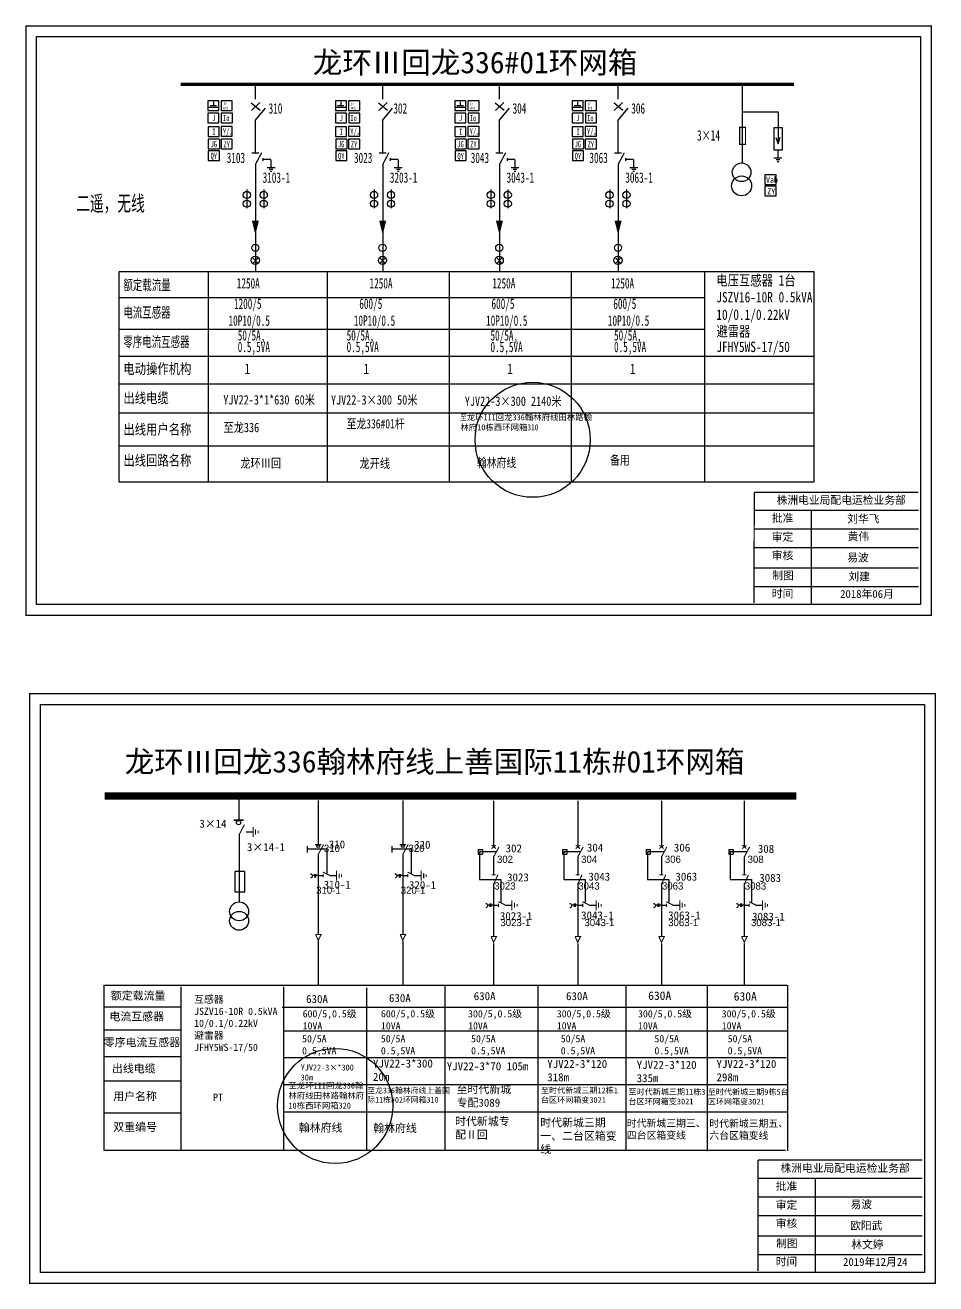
# Model space of a CAD drawing. Header units: millimetres. Extents: x 10 to 4794, y -213 to 2738.
# Drawn here: x 911.7 to 1037.9, y 1637.2 to 1811.6 of the extents above; entities that cross this region are included whole.
import ezdxf

# ---------------------------------------------------------------- set-up
doc = ezdxf.new("R2010")
doc.units = ezdxf.units.MM
doc.linetypes.add('ACAD_ISO02W100', pattern=[15, 12, -3])
doc.linetypes.add('CENTER', pattern=[50.8, 31.75, -6.35, 6.35, -6.35])
doc.layers.add('2', color=7, linetype='Continuous')
doc.layers.add('3', color=7, linetype='Continuous')
doc.styles.add('hztxt_txtstyle_0.00_0_0', font='simkai.ttf')
doc.styles.add('hztxt_txtstyle_1.80_0_0', font='', dxfattribs={"height": 1.8, "bigfont": 'hztxt.shx'})
doc.styles.add('hztxt_txtstyle_2.70_0_0', font='simkai.ttf', dxfattribs={"height": 2.7})
doc.styles.add('字体', font='', dxfattribs={"height": 2.5})
doc.styles.add('宋体', font='', dxfattribs={"width": 0.65})
doc.styles.add('宋体_txtstyle_1.35', font='', dxfattribs={"height": 1.348028})
doc.styles.get('hztxt_txtstyle_1.80_0_0').set_extended_font_data('hztxt')
doc.styles.get('字体').set_extended_font_data('SimSun')
doc.styles.get('宋体').set_extended_font_data('SimSun')
doc.styles.get('宋体_txtstyle_1.35').set_extended_font_data('宋体')

# ---------------------------------------------------------------- blocks, each defined once
blk = doc.blocks.new('JD')
for points in [[(-2, 0.2), (-2, -0.2), (2, 0.2), (2, -0.2)], [(1, -1.2), (1, -0.8), (-1, -1.2), (-1, -0.8)], [(-0.5, -1.8), (-0.5, -2.2), (0.5, -1.8), (0.5, -2.2)]]:
    blk.add_trace(points)

msp = doc.modelspace()

# ---------------------------------------------------------------- linework, layer by layer
at = {"color": 0}
for p, q in [((943.58, 1803.45, -0.05), (943.58, 1801.38, -0.05)), ((961.21, 1803.45, -0.05), (961.21, 1801.38, -0.05)), ((977.39, 1803.45, -0.05), (977.39, 1801.38, -0.05)), ((993.84, 1803.45, -0.05), (993.84, 1801.38, -0.05)), ((1011.05, 1803.45, -0.05), (1011.05, 1792.59, -0.05)), ((938.56, 1801.16, -0.05), (937.03, 1801.16, -0.05)), ((937.03, 1801.16, -0.05), (937.03, 1799.82, -0.05)), ((937.8, 1801.02, -0.05), (937.8, 1800.53, -0.05)), ((938.56, 1799.82, -0.05), (938.56, 1801.16, -0.05)), ((938.87, 1801.16, -0.05), (938.87, 1799.83, -0.05)), ((940.41, 1801.16, -0.05), (938.87, 1801.16, -0.05)), ((940.41, 1799.83, -0.05), (940.41, 1801.16, -0.05)), ((943.04, 1800.87, -0.05), (944.28, 1799.85, -0.05)), ((944.24, 1800.92, -0.05), (943.08, 1799.8, -0.05)), ((956.22, 1801.15, -0.05), (954.69, 1801.15, -0.05)), ((954.69, 1801.15, -0.05), (954.69, 1799.82, -0.05)), ((955.46, 1801.01, -0.05), (955.46, 1800.52, -0.05)), ((956.22, 1799.82, -0.05), (956.22, 1801.15, -0.05)), ((956.53, 1801.16, -0.05), (956.53, 1799.82, -0.05)), ((958.06, 1801.16, -0.05), (956.53, 1801.16, -0.05)), ((958.06, 1799.82, -0.05), (958.06, 1801.16, -0.05)), ((960.68, 1800.87, -0.05), (961.91, 1799.85, -0.05)), ((961.87, 1800.92, -0.05), (960.72, 1799.8, -0.05)), ((972.76, 1801.15, -0.05), (971.23, 1801.15, -0.05)), ((971.23, 1801.15, -0.05), (971.23, 1799.82, -0.05)), ((972, 1801.01, -0.05), (972, 1800.52, -0.05)), ((972.76, 1799.82, -0.05), (972.76, 1801.15, -0.05)), ((973.07, 1801.16, -0.05), (973.07, 1799.82, -0.05)), ((974.61, 1801.16, -0.05), (973.07, 1801.16, -0.05)), ((974.61, 1799.82, -0.05), (974.61, 1801.16, -0.05)), ((976.86, 1800.87, -0.05), (978.1, 1799.85, -0.05)), ((978.06, 1800.92, -0.05), (976.9, 1799.8, -0.05)), ((989.02, 1801.15, -0.05), (987.49, 1801.15, -0.05)), ((987.49, 1801.15, -0.05), (987.49, 1799.82, -0.05)), ((988.26, 1801.01, -0.05), (988.26, 1800.52, -0.05)), ((989.02, 1799.82, -0.05), (989.02, 1801.15, -0.05)), ((989.33, 1801.16, -0.05), (989.33, 1799.82, -0.05)), ((990.87, 1801.16, -0.05), (989.33, 1801.16, -0.05)), ((990.87, 1799.82, -0.05), (990.87, 1801.16, -0.05)), ((993.31, 1800.87, -0.05), (994.54, 1799.85, -0.05)), ((994.5, 1800.92, -0.05), (993.35, 1799.8, -0.05)), ((938.56, 1800.22, -0.05), (937.03, 1800.22, -0.05)), ((937.03, 1799.82, -0.05), (938.56, 1799.82, -0.05)), ((938.56, 1799.47, -0.05), (937.03, 1799.47, -0.05)), ((937.03, 1799.47, -0.05), (937.03, 1798.13, -0.05)), ((937.34, 1800.53, -0.05), (938.23, 1800.53, -0.05)), ((938.56, 1798.13, -0.05), (938.56, 1799.47, -0.05)), ((938.87, 1799.83, -0.05), (940.41, 1799.83, -0.05)), ((938.88, 1799.45, -0.05), (938.88, 1798.12, -0.05)), ((940.42, 1799.45, -0.05), (938.88, 1799.45, -0.05)), ((940.42, 1798.12, -0.05), (940.42, 1799.45, -0.05)), ((956.22, 1800.21, -0.05), (954.69, 1800.21, -0.05)), ((954.69, 1799.82, -0.05), (956.22, 1799.82, -0.05)), ((956.22, 1799.46, -0.05), (954.69, 1799.46, -0.05)), ((954.69, 1799.46, -0.05), (954.69, 1798.13, -0.05)), ((955, 1800.52, -0.05), (955.88, 1800.52, -0.05)), ((956.22, 1798.13, -0.05), (956.22, 1799.46, -0.05)), ((956.53, 1799.82, -0.05), (958.06, 1799.82, -0.05)), ((956.54, 1799.45, -0.05), (956.54, 1798.11, -0.05)), ((958.07, 1799.45, -0.05), (956.54, 1799.45, -0.05)), ((958.07, 1798.11, -0.05), (958.07, 1799.45, -0.05)), ((972.76, 1800.21, -0.05), (971.23, 1800.21, -0.05)), ((971.23, 1799.82, -0.05), (972.76, 1799.82, -0.05)), ((972.76, 1799.46, -0.05), (971.23, 1799.46, -0.05)), ((971.23, 1799.46, -0.05), (971.23, 1798.13, -0.05)), ((971.54, 1800.52, -0.05), (972.43, 1800.52, -0.05)), ((972.76, 1798.13, -0.05), (972.76, 1799.46, -0.05)), ((973.07, 1799.82, -0.05), (974.61, 1799.82, -0.05)), ((973.08, 1799.45, -0.05), (973.08, 1798.11, -0.05)), ((974.62, 1799.45, -0.05), (973.08, 1799.45, -0.05)), ((974.62, 1798.11, -0.05), (974.62, 1799.45, -0.05)), ((989.02, 1800.21, -0.05), (987.49, 1800.21, -0.05)), ((987.49, 1799.82, -0.05), (989.02, 1799.82, -0.05)), ((989.02, 1799.46, -0.05), (987.49, 1799.46, -0.05)), ((987.49, 1799.46, -0.05), (987.49, 1798.13, -0.05)), ((987.8, 1800.52, -0.05), (988.69, 1800.52, -0.05)), ((989.02, 1798.13, -0.05), (989.02, 1799.46, -0.05)), ((989.33, 1799.82, -0.05), (990.87, 1799.82, -0.05)), ((989.34, 1799.45, -0.05), (989.34, 1798.11, -0.05)), ((990.88, 1799.45, -0.05), (989.34, 1799.45, -0.05)), ((990.88, 1798.11, -0.05), (990.88, 1799.45, -0.05)), ((937.03, 1798.13, -0.05), (938.56, 1798.13, -0.05)), ((938.58, 1797.57, -0.05), (937.05, 1797.57, -0.05)), ((937.05, 1797.57, -0.05), (937.05, 1796.23, -0.05)), ((938.58, 1796.23, -0.05), (938.58, 1797.57, -0.05)), ((938.87, 1797.6, -0.05), (938.87, 1796.26, -0.05)), ((940.41, 1797.6, -0.05), (938.87, 1797.6, -0.05)), ((938.88, 1798.12, -0.05), (940.42, 1798.12, -0.05)), ((940.41, 1796.26, -0.05), (940.41, 1797.6, -0.05)), ((943.58, 1798.43, -0.05), (943.58, 1793.96, -0.05)), ((954.69, 1798.13, -0.05), (956.22, 1798.13, -0.05)), ((956.24, 1797.56, -0.05), (954.71, 1797.56, -0.05)), ((954.71, 1797.56, -0.05), (954.71, 1796.22, -0.05)), ((956.24, 1796.22, -0.05), (956.24, 1797.56, -0.05)), ((956.53, 1797.59, -0.05), (956.53, 1796.25, -0.05)), ((958.06, 1797.59, -0.05), (956.53, 1797.59, -0.05)), ((956.54, 1798.11, -0.05), (958.07, 1798.11, -0.05)), ((958.06, 1796.25, -0.05), (958.06, 1797.59, -0.05)), ((961.21, 1798.43, -0.05), (961.21, 1793.96, -0.05)), ((971.23, 1798.13, -0.05), (972.76, 1798.13, -0.05)), ((972.78, 1797.56, -0.05), (971.25, 1797.56, -0.05)), ((971.25, 1797.56, -0.05), (971.25, 1796.22, -0.05)), ((972.78, 1796.22, -0.05), (972.78, 1797.56, -0.05)), ((973.07, 1797.59, -0.05), (973.07, 1796.25, -0.05)), ((974.61, 1797.59, -0.05), (973.07, 1797.59, -0.05)), ((973.08, 1798.11, -0.05), (974.62, 1798.11, -0.05)), ((974.61, 1796.25, -0.05), (974.61, 1797.59, -0.05)), ((977.39, 1798.43, -0.05), (977.39, 1793.96, -0.05)), ((987.49, 1798.13, -0.05), (989.02, 1798.13, -0.05)), ((989.04, 1797.56, -0.05), (987.51, 1797.56, -0.05)), ((987.51, 1797.56, -0.05), (987.51, 1796.22, -0.05)), ((989.04, 1796.22, -0.05), (989.04, 1797.56, -0.05)), ((989.33, 1797.59, -0.05), (989.33, 1796.25, -0.05)), ((990.87, 1797.59, -0.05), (989.33, 1797.59, -0.05)), ((989.34, 1798.11, -0.05), (990.88, 1798.11, -0.05)), ((990.87, 1796.25, -0.05), (990.87, 1797.59, -0.05)), ((993.84, 1798.43, -0.05), (993.84, 1793.96, -0.05)), ((937.05, 1796.23, -0.05), (938.58, 1796.23, -0.05)), ((938.62, 1795.83, -0.05), (937.08, 1795.83, -0.05)), ((937.08, 1795.83, -0.05), (937.08, 1794.49, -0.05)), ((938.64, 1795.83, -0.05), (938.64, 1794.49, -0.05)), ((938.86, 1795.84, -0.05), (938.86, 1794.5, -0.05)), ((940.4, 1795.84, -0.05), (938.86, 1795.84, -0.05)), ((938.87, 1796.26, -0.05), (940.41, 1796.26, -0.05)), ((940.4, 1794.5, -0.05), (940.4, 1795.84, -0.05)), ((954.71, 1796.22, -0.05), (956.24, 1796.22, -0.05)), ((956.27, 1795.82, -0.05), (954.74, 1795.82, -0.05)), ((954.74, 1795.82, -0.05), (954.74, 1794.48, -0.05)), ((956.3, 1795.82, -0.05), (956.3, 1794.48, -0.05)), ((956.52, 1795.83, -0.05), (956.52, 1794.5, -0.05)), ((958.06, 1795.83, -0.05), (956.52, 1795.83, -0.05)), ((956.53, 1796.25, -0.05), (958.06, 1796.25, -0.05)), ((958.06, 1794.5, -0.05), (958.06, 1795.83, -0.05)), ((971.25, 1796.22, -0.05), (972.78, 1796.22, -0.05)), ((972.82, 1795.82, -0.05), (971.28, 1795.82, -0.05)), ((971.28, 1795.82, -0.05), (971.28, 1794.48, -0.05)), ((972.84, 1795.82, -0.05), (972.84, 1794.48, -0.05)), ((973.06, 1795.83, -0.05), (973.06, 1794.5, -0.05)), ((974.6, 1795.83, -0.05), (973.06, 1795.83, -0.05)), ((973.07, 1796.25, -0.05), (974.61, 1796.25, -0.05)), ((974.6, 1794.5, -0.05), (974.6, 1795.83, -0.05)), ((987.51, 1796.22, -0.05), (989.04, 1796.22, -0.05)), ((989.08, 1795.82, -0.05), (987.54, 1795.82, -0.05)), ((987.54, 1795.82, -0.05), (987.54, 1794.48, -0.05)), ((989.1, 1795.82, -0.05), (989.1, 1794.48, -0.05)), ((989.32, 1795.83, -0.05), (989.32, 1794.5, -0.05)), ((990.86, 1795.83, -0.05), (989.32, 1795.83, -0.05)), ((989.33, 1796.25, -0.05), (990.87, 1796.25, -0.05)), ((990.86, 1794.5, -0.05), (990.86, 1795.83, -0.05)), ((937.08, 1794.49, -0.05), (938.62, 1794.49, -0.05)), ((937.08, 1794.23, -0.05), (937.08, 1792.89, -0.05)), ((938.62, 1794.23, -0.05), (937.08, 1794.23, -0.05)), ((938.62, 1792.89, -0.05), (938.62, 1794.23, -0.05)), ((938.86, 1794.5, -0.05), (940.4, 1794.5, -0.05)), ((954.74, 1794.48, -0.05), (956.27, 1794.48, -0.05)), ((954.74, 1794.22, -0.05), (954.74, 1792.89, -0.05)), ((956.27, 1794.22, -0.05), (954.74, 1794.22, -0.05)), ((956.27, 1792.89, -0.05), (956.27, 1794.22, -0.05)), ((956.52, 1794.5, -0.05), (958.06, 1794.5, -0.05)), ((971.28, 1794.48, -0.05), (972.82, 1794.48, -0.05)), ((971.28, 1794.22, -0.05), (971.28, 1792.89, -0.05)), ((972.82, 1794.22, -0.05), (971.28, 1794.22, -0.05)), ((972.82, 1792.89, -0.05), (972.82, 1794.22, -0.05)), ((973.06, 1794.5, -0.05), (974.6, 1794.5, -0.05)), ((987.54, 1794.48, -0.05), (989.08, 1794.48, -0.05)), ((987.54, 1794.22, -0.05), (987.54, 1792.89, -0.05)), ((989.08, 1794.22, -0.05), (987.54, 1794.22, -0.05)), ((989.08, 1792.89, -0.05), (989.08, 1794.22, -0.05)), ((989.32, 1794.5, -0.05), (990.86, 1794.5, -0.05)), ((1016.03, 1794.32, -0.05), (1016.03, 1793.23, -0.05)), ((937.08, 1792.89, -0.05), (938.62, 1792.89, -0.05)), ((943.61, 1792.36, -0.05), (943.61, 1777.4, -0.05)), ((945.75, 1792.99, -0.05), (945.75, 1791.91, -0.05)), ((954.74, 1792.89, -0.05), (956.27, 1792.89, -0.05)), ((961.25, 1792.36, -0.05), (961.25, 1777.61, -0.05)), ((963.39, 1792.99, -0.05), (963.39, 1791.91, -0.05)), ((971.28, 1792.89, -0.05), (972.82, 1792.89, -0.05)), ((977.43, 1792.36, -0.05), (977.43, 1777.5, -0.05)), ((979.57, 1792.99, -0.05), (979.57, 1791.91, -0.05)), ((987.54, 1792.89, -0.05), (989.08, 1792.89, -0.05)), ((993.88, 1792.36, -0.05), (993.88, 1777.45, -0.05)), ((996.02, 1792.99, -0.05), (996.02, 1791.91, -0.05)), ((1014.23, 1790.91, -0.05), (1014.23, 1789.58, -0.05)), ((1015.77, 1790.91, -0.05), (1014.23, 1790.91, -0.05)), ((1015.77, 1789.58, -0.05), (1015.77, 1790.91, -0.05)), ((942.44, 1788.88, -0.05), (942.44, 1787.47, -0.05)), ((944.79, 1788.88, -0.05), (944.79, 1787.47, -0.05)), ((960.08, 1788.88, -0.05), (960.08, 1787.47, -0.05)), ((962.42, 1788.88, -0.05), (962.42, 1787.47, -0.05)), ((976.26, 1788.88, -0.05), (976.26, 1787.47, -0.05)), ((978.6, 1788.88, -0.05), (978.6, 1787.47, -0.05)), ((992.71, 1788.88, -0.05), (992.71, 1787.47, -0.05)), ((995.05, 1788.88, -0.05), (995.05, 1787.47, -0.05)), ((1014.23, 1789.58, -0.05), (1015.77, 1789.58, -0.05)), ((1014.23, 1789.33, -0.05), (1014.23, 1787.99, -0.05)), ((1015.77, 1789.33, -0.05), (1014.23, 1789.33, -0.05)), ((1015.77, 1787.99, -0.05), (1015.77, 1789.33, -0.05)), ((942.44, 1787.66, -0.05), (942.44, 1786.26, -0.05)), ((944.79, 1787.66, -0.05), (944.79, 1786.26, -0.05)), ((960.08, 1787.66, -0.05), (960.08, 1786.26, -0.05)), ((962.42, 1787.66, -0.05), (962.42, 1786.26, -0.05)), ((976.26, 1787.66, -0.05), (976.26, 1786.26, -0.05)), ((978.6, 1787.66, -0.05), (978.6, 1786.26, -0.05)), ((992.71, 1787.66, -0.05), (992.71, 1786.26, -0.05)), ((995.05, 1787.66, -0.05), (995.05, 1786.26, -0.05)), ((1014.23, 1787.99, -0.05), (1015.77, 1787.99, -0.05)), ((937.06, 1777.39, -0.05), (937.06, 1748.29, -0.05)), ((953.54, 1777.39, -0.05), (953.54, 1748.29, -0.05)), ((970.45, 1777.56, -0.05), (970.45, 1748.29, -0.05)), ((987.38, 1777.39, -0.05), (987.38, 1748.29, -0.05)), ((924.75, 1773.91, -0.05), (1005.84, 1773.91, -0.05)), ((924.75, 1769.52, -0.05), (1005.84, 1769.52, -0.05)), ((924.75, 1765.77, -0.05), (1021.02, 1765.77, -0.05)), ((924.75, 1761.93, -0.05), (1021.02, 1761.93, -0.05)), ((924.75, 1757.88, -0.05), (1021.02, 1757.88, -0.05)), ((941.33, 1704.77), (941.33, 1701.48)), ((952.31, 1704.16), (952.31, 1698.05)), ((964.03, 1704.16), (964.03, 1698.05)), ((976.62, 1704.13), (976.62, 1697.71)), ((988.28, 1704.13), (988.28, 1697.71)), ((999.88, 1704.13), (999.88, 1697.71)), ((1011.35, 1704.13), (1011.35, 1697.71)), ((942.33, 1699.81), (943.27, 1699.81)), ((941.35, 1699.44), (941.35, 1690.12)), ((952.31, 1696.69), (952.31, 1685.59)), ((964.03, 1696.69), (964.03, 1685.59)), ((974.49, 1697.37), (975.09, 1697.37)), ((974.49, 1697.37), (974.49, 1696.7)), ((974.49, 1696.7), (975.09, 1696.7)), ((975.09, 1697.37), (975.09, 1696.7)), ((976.62, 1696.35), (976.62, 1693.88)), ((986.15, 1697.37), (986.75, 1697.37)), ((986.15, 1697.37), (986.15, 1696.7)), ((986.15, 1696.7), (986.75, 1696.7)), ((986.75, 1697.37), (986.75, 1696.7)), ((988.28, 1696.35), (988.28, 1693.88)), ((997.75, 1697.37), (998.34, 1697.37)), ((997.75, 1697.37), (997.75, 1696.7)), ((997.75, 1696.7), (998.34, 1696.7)), ((998.34, 1697.37), (998.34, 1696.7)), ((999.88, 1696.35), (999.88, 1693.88)), ((1009.22, 1697.37), (1009.82, 1697.37)), ((1009.22, 1697.37), (1009.22, 1696.7)), ((1009.22, 1696.7), (1009.82, 1696.7)), ((1009.82, 1697.37), (1009.82, 1696.7)), ((1011.35, 1696.35), (1011.35, 1693.88)), ((952.31, 1693.74), (953.01, 1693.74)), ((953.91, 1693.76), (954.85, 1693.76)), ((964.03, 1693.74), (964.72, 1693.74)), ((965.63, 1693.76), (966.57, 1693.76)), ((976.62, 1692.64), (976.62, 1685.33)), ((988.28, 1692.64), (988.28, 1685.33)), ((999.88, 1692.64), (999.88, 1685.33)), ((1011.35, 1692.64), (1011.35, 1685.33)), ((976.62, 1689.64), (977.31, 1689.64)), ((978.21, 1689.66), (979.15, 1689.66)), ((988.28, 1689.64), (988.97, 1689.64)), ((989.87, 1689.66), (990.81, 1689.66)), ((999.88, 1689.64), (1000.57, 1689.64)), ((1001.47, 1689.66), (1002.41, 1689.66)), ((1011.35, 1689.64), (1012.04, 1689.64)), ((1012.95, 1689.66), (1013.89, 1689.66)), ((933.39, 1675.49), (922.68, 1675.49)), ((933.35, 1672.34), (922.64, 1672.34)), ((933.35, 1668.62), (922.64, 1668.62)), ((933.31, 1665.23), (922.6, 1665.23)), ((933.35, 1660.82), (922.64, 1660.82))]:
    msp.add_line(p, q, dxfattribs=at)
at = {"color": 0, "linetype": 'Continuous'}
for p, q in [((1011.07, 1799.65, -0.05), (1016.05, 1799.65, -0.05)), ((1016.05, 1799.65, -0.05), (1016.05, 1797.54, -0.05)), ((1016.04, 1797.49, -0.05), (1016.04, 1795.23, -0.05)), ((1015.74, 1796.09, -0.05), (1016.04, 1795.2, -0.05)), ((1016.04, 1795.2, -0.05), (1016.35, 1796.1, -0.05)), ((944.66, 1793.2, -0.05), (944.66, 1792.82, -0.05)), ((945.74, 1793.01, -0.05), (944.66, 1793.01, -0.05)), ((962.29, 1793.2, -0.05), (962.29, 1792.82, -0.05)), ((963.38, 1793.01, -0.05), (962.29, 1793.01, -0.05)), ((978.48, 1793.2, -0.05), (978.48, 1792.82, -0.05)), ((979.56, 1793.01, -0.05), (978.48, 1793.01, -0.05)), ((994.92, 1793.2, -0.05), (994.92, 1792.82, -0.05)), ((996.01, 1793.01, -0.05), (994.92, 1793.01, -0.05)), ((1016.56, 1793.22, -0.05), (1015.47, 1793.22, -0.05)), ((1016.28, 1792.96, -0.05), (1015.77, 1792.96, -0.05)), ((1016.13, 1792.71, -0.05), (1015.9, 1792.71, -0.05)), ((946.33, 1791.88, -0.05), (945.23, 1791.88, -0.05)), ((946.04, 1791.63, -0.05), (945.54, 1791.63, -0.05)), ((945.9, 1791.37, -0.05), (945.66, 1791.37, -0.05)), ((963.96, 1791.88, -0.05), (962.86, 1791.88, -0.05)), ((963.68, 1791.63, -0.05), (963.17, 1791.63, -0.05)), ((963.53, 1791.37, -0.05), (963.3, 1791.37, -0.05)), ((980.14, 1791.88, -0.05), (979.05, 1791.88, -0.05)), ((979.86, 1791.63, -0.05), (979.35, 1791.63, -0.05)), ((979.71, 1791.37, -0.05), (979.48, 1791.37, -0.05)), ((996.59, 1791.88, -0.05), (995.5, 1791.88, -0.05)), ((996.31, 1791.63, -0.05), (995.8, 1791.63, -0.05)), ((996.16, 1791.37, -0.05), (995.93, 1791.37, -0.05)), ((943.94, 1779.34, -0.05), (943.28, 1778.63, -0.05)), ((943.28, 1779.34, -0.05), (943.94, 1778.63, -0.05)), ((961.58, 1779.34, -0.05), (960.91, 1778.63, -0.05)), ((960.91, 1779.34, -0.05), (961.58, 1778.63, -0.05)), ((977.76, 1779.34, -0.05), (977.1, 1778.63, -0.05)), ((977.1, 1779.34, -0.05), (977.76, 1778.63, -0.05)), ((994.21, 1779.34, -0.05), (993.54, 1778.63, -0.05)), ((993.54, 1779.34, -0.05), (994.21, 1778.63, -0.05)), ((1012.74, 1744.43), (1035.49, 1744.43)), ((1020.63, 1744.43), (1020.63, 1731.49)), ((1012.74, 1741.83), (1035.49, 1741.83)), ((1012.74, 1739.24), (1035.49, 1739.24)), ((1012.74, 1736.41), (1035.49, 1736.41)), ((1012.74, 1733.82), (1035.49, 1733.82)), ((922.62, 1678.57), (1017.28, 1678.57)), ((922.66, 1655.63), (922.66, 1678.57)), ((933.29, 1678.32), (933.29, 1655.63)), ((947.5, 1678.32), (947.5, 1655.63)), ((959.02, 1678.17), (959.02, 1655.64)), ((969.84, 1678.53), (969.84, 1655.63)), ((982.74, 1678.53), (982.74, 1655.63)), ((994.94, 1678.51), (994.94, 1655.61)), ((1006.21, 1678.43), (1006.21, 1655.54)), ((1017.34, 1678.55), (1017.34, 1655.61)), ((947.33, 1675.5), (1017.32, 1675.5)), ((947.5, 1672.21), (1017.34, 1672.21)), ((947.5, 1668.53), (1017.22, 1668.53)), ((947.5, 1664.8), (1017.41, 1664.8)), ((947.5, 1661), (1017.32, 1661)), ((1017.07, 1655.63), (922.74, 1655.63)), ((1013.28, 1651.82), (1036.03, 1651.82)), ((1021.17, 1651.82), (1021.17, 1638.88)), ((1013.28, 1649.22), (1036.03, 1649.22)), ((1013.28, 1646.63), (1036.03, 1646.63)), ((1013.28, 1643.8), (1036.03, 1643.8)), ((1013.28, 1641.21), (1036.03, 1641.21))]:
    msp.add_line(p, q, dxfattribs=at)
at = {"color": 0, "linetype": 'ACAD_ISO02W100'}
for p, q in [((976.92, 1697.02), (974.68, 1697.02)), ((974.68, 1697.02), (974.68, 1693.21)), ((988.58, 1697.02), (986.34, 1697.02)), ((986.34, 1697.02), (986.34, 1693.21)), ((1000.18, 1697.02), (997.94, 1697.02)), ((997.94, 1697.02), (997.94, 1693.21)), ((1011.65, 1697.02), (1009.41, 1697.02)), ((1009.41, 1697.02), (1009.41, 1693.21)), ((974.68, 1693.21), (977.63, 1693.21)), ((977.63, 1693.21), (977.63, 1690.07)), ((986.34, 1693.21), (989.29, 1693.21)), ((989.29, 1693.21), (989.29, 1690.07)), ((997.94, 1693.21), (1000.89, 1693.21)), ((1000.89, 1693.21), (1000.89, 1690.07)), ((1009.41, 1693.21), (1012.37, 1693.21)), ((1012.37, 1693.21), (1012.37, 1690.07))]:
    msp.add_line(p, q, dxfattribs=at)
at = {"color": 0, "linetype": 'CENTER'}
for p, q in [((952.32, 1684.69), (952.32, 1678.55)), ((964.04, 1684.69), (964.04, 1678.55)), ((976.62, 1684.35), (976.62, 1678.59)), ((988.28, 1684.35), (988.28, 1678.59)), ((999.88, 1684.35), (999.88, 1678.59)), ((1011.36, 1684.35), (1011.36, 1678.59))]:
    msp.add_line(p, q, dxfattribs=at)
at = {"color": 0, "linetype": 'Continuous', "const_width": 0.182}
for points in [[(911.8, 1811.55), (1037.28, 1811.55), (1037.28, 1729.85), (911.8, 1729.85)], [(912.33, 1718.95), (1037.82, 1718.95), (1037.82, 1637.24), (912.33, 1637.24)]]:
    msp.add_lwpolyline(points, close=True, dxfattribs=at)
at = {"color": 0, "linetype": 'Continuous'}
for points in [[(913.27, 1810.08), (1035.8, 1810.08), (1035.8, 1731.33), (913.27, 1731.33)], [(913.81, 1717.47), (1036.34, 1717.47), (1036.34, 1638.72), (913.81, 1638.72)]]:
    msp.add_lwpolyline(points, close=True, dxfattribs=at)
at = {"color": 0, "elevation": -0.05}
for points, const_width in [([(933.26, 1803.45), (1018.26, 1803.45)], 0.48), ([(943.04, 1800.87), (944.28, 1799.85)], 0.105), ([(944.24, 1800.92), (943.08, 1799.8)], 0.105), ([(960.68, 1800.87), (961.91, 1799.85)], 0.105), ([(961.87, 1800.92), (960.72, 1799.8)], 0.105), ([(976.86, 1800.87), (978.1, 1799.85)], 0.105), ([(978.06, 1800.92), (976.9, 1799.8)], 0.105), ([(993.31, 1800.87), (994.54, 1799.85)], 0.105), ([(994.5, 1800.92), (993.35, 1799.8)], 0.105), ([(943.1, 1793.93), (944.12, 1793.93)], 0.173), ([(943.61, 1792.33), (944.48, 1793.97)], 0.173), ([(960.74, 1793.93), (961.76, 1793.93)], 0.173), ([(961.25, 1792.33), (962.11, 1793.97)], 0.173), ([(976.92, 1793.93), (977.94, 1793.93)], 0.173), ([(977.43, 1792.33), (978.29, 1793.97)], 0.173), ([(993.37, 1793.93), (994.39, 1793.93)], 0.173), ([(993.88, 1792.33), (994.74, 1793.97)], 0.173)]:
    msp.add_lwpolyline(points, dxfattribs=dict(at, const_width=const_width))
at = {"color": 0, "const_width": 0.173, "elevation": -0.05}
msp.add_lwpolyline([(1010.74, 1795.14), (1010.74, 1797.5), (1011.53, 1797.5), (1011.53, 1795.14)], close=True, dxfattribs=at)
at = {"color": 0, "linetype": 'Continuous', "elevation": -0.05}
msp.add_lwpolyline([(1015.52, 1797.48), (1016.63, 1797.48), (1016.63, 1794.32), (1015.52, 1794.32)], close=True, dxfattribs=at)
at = {"color": 0, "elevation": -0.05}
for points in [[(943.61, 1784.54, 0.983, 0, 0), (943.61, 1782.59, 0, 0, 0)], [(961.25, 1784.54, 0.983, 0, 0), (961.25, 1782.59, 0, 0, 0)], [(977.43, 1784.54, 0.983, 0, 0), (977.43, 1782.59, 0, 0, 0)], [(993.88, 1784.54, 0.983, 0, 0), (993.88, 1782.59, 0, 0, 0)]]:
    msp.add_lwpolyline(points, format="xyseb", dxfattribs=at)
for points in [[(924.75, 1777.5), (1021.02, 1777.5)], [(924.75, 1748.29), (924.75, 1777.5)], [(1005.84, 1777.5), (1005.84, 1748.29)], [(1021.02, 1777.5), (1021.02, 1748.29)], [(1021.02, 1753.29), (924.75, 1753.29)], [(1021.02, 1748.29), (924.75, 1748.29)]]:
    msp.add_lwpolyline(points, dxfattribs=at)
at = {"color": 0, "linetype": 'Continuous', "const_width": 0.182}
for points in [[(1012.74, 1746.9), (1012.72, 1731.54)], [(1012.74, 1746.9), (1035.49, 1746.9)], [(1013.28, 1654.3), (1013.26, 1638.93)], [(1013.28, 1654.3), (1036.03, 1654.3)]]:
    msp.add_lwpolyline(points, dxfattribs=at)
at = {"color": 0}
for points, const_width in [([(922.74, 1704.77), (1018.58, 1704.77)], 0.998), ([(940.58, 1701.43), (941.98, 1701.43)], 0.238), ([(941.35, 1699.4), (942.09, 1700.82)], 0.15), ([(951.87, 1698.03), (952.76, 1698.03)], 0.15), ([(952.31, 1696.65), (953.06, 1698.07)], 0.15), ([(963.59, 1698.03), (964.47, 1698.03)], 0.15), ([(964.03, 1696.65), (964.78, 1698.07)], 0.15), ([(976.34, 1697.49), (976.94, 1697.95)], 0.15), ([(976.34, 1697.99), (976.93, 1697.5)], 0.15), ([(988, 1697.99), (988.59, 1697.5)], 0.15), ([(987.99, 1697.49), (988.6, 1697.95)], 0.15), ([(999.6, 1697.99), (1000.18, 1697.5)], 0.15), ([(999.59, 1697.49), (1000.2, 1697.95)], 0.15), ([(1011.07, 1697.49), (1011.68, 1697.95)], 0.15), ([(1011.07, 1697.99), (1011.66, 1697.5)], 0.15), ([(976.62, 1696.31), (977.37, 1697.73)], 0.15), ([(988.28, 1696.31), (989.03, 1697.73)], 0.15), ([(999.88, 1696.31), (1000.63, 1697.73)], 0.15), ([(1011.35, 1696.31), (1012.1, 1697.73)], 0.15), ([(952.97, 1694.24), (953.97, 1693.74)], 0.15), ([(953.01, 1693.97), (953.01, 1693.51)], 0.15), ([(964.69, 1694.24), (965.68, 1693.74)], 0.15), ([(964.72, 1693.97), (964.72, 1693.51)], 0.15), ([(976.35, 1693.84), (976.91, 1693.84)], 0.15), ([(976.59, 1692.46), (977.22, 1693.87)], 0.15), ([(988.01, 1693.84), (988.56, 1693.84)], 0.15), ([(988.25, 1692.46), (988.88, 1693.87)], 0.15), ([(999.61, 1693.84), (1000.16, 1693.84)], 0.15), ([(999.85, 1692.46), (1000.48, 1693.87)], 0.15), ([(1011.08, 1693.84), (1011.64, 1693.84)], 0.15), ([(1011.32, 1692.46), (1011.95, 1693.87)], 0.15), ([(977.27, 1690.14), (978.27, 1689.64)], 0.15), ([(977.31, 1689.87), (977.31, 1689.41)], 0.15), ([(988.93, 1690.14), (989.93, 1689.64)], 0.15), ([(988.97, 1689.87), (988.97, 1689.41)], 0.15), ([(1000.53, 1690.14), (1001.53, 1689.64)], 0.15), ([(1000.57, 1689.87), (1000.57, 1689.41)], 0.15), ([(1012.01, 1690.14), (1013, 1689.64)], 0.15), ([(1012.04, 1689.87), (1012.04, 1689.41)], 0.15), ([(951.95, 1685.57), (952.71, 1685.57), (952.32, 1684.79), (951.95, 1685.58)], 0.15), ([(963.66, 1685.57), (964.43, 1685.57), (964.04, 1684.79), (963.67, 1685.58)], 0.15), ([(976.25, 1685.29), (977.01, 1685.29), (976.62, 1684.51), (976.26, 1685.3)], 0.15), ([(987.91, 1685.29), (988.67, 1685.29), (988.28, 1684.51), (987.92, 1685.3)], 0.15), ([(999.51, 1685.29), (1000.27, 1685.29), (999.88, 1684.51), (999.52, 1685.3)], 0.15), ([(1010.98, 1685.29), (1011.75, 1685.29), (1011.36, 1684.51), (1010.99, 1685.3)], 0.15)]:
    msp.add_lwpolyline(points, dxfattribs=dict(at, const_width=const_width))
for points in [[(950.8, 1697.81), (950.8, 1696.97)], [(962.52, 1697.81), (962.52, 1696.97)], [(940.75, 1694.28), (940.75, 1691.48), (942.14, 1691.48), (942.14, 1694.31), (940.75, 1694.31)], [(951.81, 1693.75), (951.49, 1693.75)], [(951.81, 1693.96), (951.81, 1693.5)], [(951.95, 1693.96), (951.95, 1693.5)], [(952.31, 1693.75), (951.95, 1693.75)], [(963.53, 1693.75), (963.21, 1693.75)], [(963.53, 1693.96), (963.53, 1693.5)], [(963.67, 1693.96), (963.67, 1693.5)], [(964.03, 1693.75), (963.67, 1693.75)], [(976.12, 1689.65), (975.8, 1689.65)], [(976.12, 1689.86), (976.12, 1689.4)], [(976.26, 1689.86), (976.26, 1689.4)], [(976.62, 1689.65), (976.26, 1689.65)], [(987.77, 1689.65), (987.46, 1689.65)], [(987.77, 1689.86), (987.77, 1689.4)], [(987.92, 1689.86), (987.92, 1689.4)], [(988.28, 1689.65), (987.92, 1689.65)], [(999.37, 1689.65), (999.06, 1689.65)], [(999.37, 1689.86), (999.37, 1689.4)], [(999.51, 1689.86), (999.51, 1689.4)], [(999.87, 1689.65), (999.51, 1689.65)], [(1010.85, 1689.65), (1010.53, 1689.65)], [(1010.85, 1689.86), (1010.85, 1689.4)], [(1010.99, 1689.86), (1010.99, 1689.4)], [(1011.35, 1689.65), (1010.99, 1689.65)]]:
    msp.add_lwpolyline(points, dxfattribs=at)
at = {"color": 0, "linetype": 'ACAD_ISO02W100'}
for points in [[(953.54, 1693.98), (953.54, 1697.39), (950.8, 1697.39)], [(965.26, 1693.98), (965.26, 1697.39), (962.52, 1697.39)]]:
    msp.add_lwpolyline(points, dxfattribs=at)
at = {"color": 0}
for points in [[(951.23, 1694.01, -0.877934), (951.24, 1693.4)], [(962.94, 1694.01, -0.877934), (962.96, 1693.4)], [(975.53, 1689.9, -0.877934), (975.54, 1689.3)], [(987.19, 1689.9, -0.877934), (987.2, 1689.3)], [(998.79, 1689.9, -0.877934), (998.8, 1689.3)], [(1010.27, 1689.9, -0.877934), (1010.28, 1689.3)]]:
    msp.add_lwpolyline(points, format="xyb", dxfattribs=at)
at = {"color": 0, "linetype": 'Continuous'}
for centre, radius in [((1010.99, 1791.25, -0.05), 1.29), ((1010.99, 1789.37, -0.05), 1.38), ((943.59, 1779.04, -0.05), 0.569), ((961.22, 1779.04, -0.05), 0.569), ((977.4, 1779.04, -0.05), 0.569), ((993.85, 1779.04, -0.05), 0.569)]:
    msp.add_circle(centre, radius, dxfattribs=at)
at = {"color": 0}
for centre, radius in [((942.42, 1788.11, -0.05), 0.499), ((944.76, 1788.11, -0.05), 0.499), ((960.05, 1788.11, -0.05), 0.499), ((962.4, 1788.11, -0.05), 0.499), ((976.24, 1788.11, -0.05), 0.499), ((978.58, 1788.11, -0.05), 0.499), ((992.68, 1788.11, -0.05), 0.499), ((995.03, 1788.11, -0.05), 0.499), ((942.42, 1786.9, -0.05), 0.499), ((944.76, 1786.9, -0.05), 0.499), ((960.05, 1786.9, -0.05), 0.499), ((962.4, 1786.9, -0.05), 0.499), ((976.24, 1786.9, -0.05), 0.499), ((978.58, 1786.9, -0.05), 0.499), ((992.68, 1786.9, -0.05), 0.499), ((995.03, 1786.9, -0.05), 0.499), ((943.6, 1780.78, -0.05), 0.499), ((961.23, 1780.78, -0.05), 0.499), ((977.41, 1780.78, -0.05), 0.499), ((993.86, 1780.78, -0.05), 0.499), ((941.28, 1701.1), 0.305), ((952.31, 1697.82), 0.192), ((964.03, 1697.82), 0.192)]:
    msp.add_circle(centre, radius, dxfattribs=at)
at = {"color": 1}
for centre in [(982.03, 1754.17), (954.66, 1661.81)]:
    msp.add_circle(centre, 7.98, dxfattribs=at)
at = {"layer": '2', "color": 0}
for p, q in [((943.58, 1798.43, -0.05), (945, 1800.13, -0.05)), ((961.21, 1798.43, -0.05), (962.63, 1800.13, -0.05)), ((977.39, 1798.43, -0.05), (978.82, 1800.13, -0.05)), ((993.84, 1798.43, -0.05), (995.26, 1800.13, -0.05))]:
    msp.add_line(p, q, dxfattribs=at)
for centre in [(941.35, 1688.79), (941.35, 1687.48)]:
    msp.add_circle(centre, 1.31, dxfattribs=at)

# ---------------------------------------------------------------- block references
at = {"color": 0, "xscale": 0.3494655254594363, "yscale": 0.3494655254594363, "zscale": 0.3494655254595134, "rotation": 90}
for p in [(943.28, 1699.79), (954.86, 1693.73), (966.58, 1693.73), (979.17, 1689.63), (990.83, 1689.63), (1002.42, 1689.63), (1013.9, 1689.63)]:
    msp.add_blockref('JD', p, dxfattribs=at)

# ---------------------------------------------------------------- texts
at = {"color": 0, "linetype": 'Continuous'}
for s, height, style, p in [('龙环Ⅲ回龙336#01环网箱', 3, '字体', (951.56, 1804.98, -0.05)), ('龙环Ⅲ回龙336翰林府线上善国际11栋#01环网箱', 3, '字体', (925.5, 1708.04, -0.05)), ('3×14', 1.109, 'hztxt_txtstyle_2.70_0_0', (935.84, 1700.39)), ('3×14-1', 1.109, 'hztxt_txtstyle_2.70_0_0', (942.43, 1697.14)), ('310', 1.109, 'hztxt_txtstyle_2.70_0_0', (953.78, 1697.52)), ('320', 1.109, 'hztxt_txtstyle_2.70_0_0', (965.61, 1697.47)), ('302', 1.109, 'hztxt_txtstyle_2.70_0_0', (978.29, 1696.97)), ('304', 1.109, 'hztxt_txtstyle_2.70_0_0', (989.55, 1697.07)), ('306', 1.109, 'hztxt_txtstyle_2.70_0_0', (1001.61, 1697.07)), ('308', 1.109, 'hztxt_txtstyle_2.70_0_0', (1013.24, 1696.9)), ('310-1', 1.109, 'hztxt_txtstyle_2.70_0_0', (953.07, 1691.93)), ('320-1', 1.109, 'hztxt_txtstyle_2.70_0_0', (964.89, 1691.88)), ('3023', 1.109, 'hztxt_txtstyle_2.70_0_0', (978.49, 1692.95)), ('3043', 1.109, 'hztxt_txtstyle_2.70_0_0', (989.76, 1693.05)), ('3063', 1.109, 'hztxt_txtstyle_2.70_0_0', (1001.82, 1693.05)), ('3083', 1.109, 'hztxt_txtstyle_2.70_0_0', (1013.44, 1692.88)), ('3023-1', 1.109, 'hztxt_txtstyle_2.70_0_0', (977.49, 1687.58)), ('3043-1', 1.109, 'hztxt_txtstyle_2.70_0_0', (988.75, 1687.68)), ('3063-1', 1.109, 'hztxt_txtstyle_2.70_0_0', (1000.81, 1687.68)), ('3083-1', 1.109, 'hztxt_txtstyle_2.70_0_0', (1012.44, 1687.5))]:
    msp.add_text(s, height=height, dxfattribs=dict(at, style=style)).set_placement(p)
at = {"color": 0, "style": '宋体'}
for s, height, width, p in [('I>', 0.422, 0.65, (939.16, 1800.56, -0.05)), ('310', 1.44, 0.65, (945.44, 1799.39, -0.05)), ('I>', 0.422, 0.65, (956.82, 1800.55, -0.05)), ('302', 1.44, 0.65, (962.73, 1799.39, -0.05)), ('I>', 0.422, 0.65, (973.36, 1800.55, -0.05)), ('304', 1.44, 0.65, (979.25, 1799.39, -0.05)), ('I>', 0.422, 0.65, (989.62, 1800.55, -0.05)), ('306', 1.44, 0.65, (995.7, 1799.39, -0.05)), ('J', 0.845, 0.65, (937.62, 1798.38, -0.05)), ('m=3', 0.422, 0.65, (939.16, 1799.95, -0.05)), ('Io', 0.845, 0.65, (939.12, 1798.36, -0.05)), ('J', 0.845, 0.65, (955.27, 1798.37, -0.05)), ('Io', 0.845, 0.65, (956.77, 1798.35, -0.05)), ('m=3', 0.422, 0.65, (956.82, 1799.94, -0.05)), ('J', 0.845, 0.65, (971.82, 1798.37, -0.05)), ('m=3', 0.422, 0.65, (973.36, 1799.94, -0.05)), ('Io', 0.845, 0.65, (973.32, 1798.35, -0.05)), ('J', 0.845, 0.65, (988.08, 1798.37, -0.05)), ('m=3', 0.422, 0.65, (989.62, 1799.94, -0.05)), ('Io', 0.845, 0.65, (989.58, 1798.35, -0.05)), ('I', 0.845, 0.65, (937.64, 1796.47, -0.05)), ('Y/J', 0.845, 0.65, (939.1, 1796.5, -0.05)), ('I', 0.845, 0.65, (955.29, 1796.46, -0.05)), ('Y/J', 0.845, 0.65, (956.76, 1796.49, -0.05)), ('I', 0.845, 0.65, (971.84, 1796.46, -0.05)), ('Y/J', 0.845, 0.65, (973.3, 1796.49, -0.05)), ('I', 0.845, 0.65, (988.1, 1796.46, -0.05)), ('Y/J', 0.845, 0.65, (989.56, 1796.49, -0.05)), ('JG', 0.845, 0.65, (937.39, 1794.73, -0.05)), ('ZY', 0.845, 0.65, (939.19, 1794.72, -0.05)), ('JG', 0.845, 0.65, (955.05, 1794.73, -0.05)), ('ZY', 0.845, 0.65, (956.84, 1794.71, -0.05)), ('JG', 0.845, 0.65, (971.59, 1794.73, -0.05)), ('ZY', 0.845, 0.65, (973.38, 1794.71, -0.05)), ('JG', 0.845, 0.65, (987.85, 1794.73, -0.05)), ('ZY', 0.845, 0.65, (989.65, 1794.71, -0.05)), ('3×14', 1.44, 0.65, (1004.81, 1795.65, -0.05)), ('QY', 0.845, 0.65, (937.4, 1793.11, -0.05)), ('3103', 1.44, 0.65, (939.63, 1792.54, -0.05)), ('QY', 0.845, 0.65, (955.06, 1793.1, -0.05)), ('3023', 1.44, 0.65, (957.27, 1792.54, -0.05)), ('QY', 0.845, 0.65, (971.6, 1793.1, -0.05)), ('3043', 1.44, 0.65, (973.45, 1792.54, -0.05)), ('QY', 0.845, 0.65, (987.86, 1793.1, -0.05)), ('3063', 1.44, 0.65, (989.9, 1792.54, -0.05)), ('3103-1', 1.44, 0.65, (944.61, 1789.8, -0.05)), ('3203-1', 1.44, 0.65, (962.24, 1789.8, -0.05)), ('3043-1', 1.44, 0.65, (978.42, 1789.8, -0.05)), ('3063-1', 1.44, 0.65, (994.87, 1789.8, -0.05)), ('Vab', 0.845, 0.8, (1014.37, 1789.79, -0.05)), ('ZY', 0.845, 0.8, (1014.55, 1788.2, -0.05)), ('额定载流量', 1.44, 0.65, (925.31, 1774.91, -0.05)), ('1250A', 1.44, 0.65, (941.03, 1775.14, -0.05)), ('1250A', 1.44, 0.65, (959.43, 1775.14, -0.05)), ('1250A', 1.44, 0.65, (976.45, 1775.14, -0.05)), ('1250A', 1.44, 0.65, (992.91, 1775.14, -0.05)), ('电压互感器 1台', 1.44, 0.8, (1007.49, 1775.55, -0.05)), ('JSZV16-10R 0.5kVA', 1.44, 0.8, (1007.49, 1773.22, -0.05)), ('1200/5', 1.44, 0.65, (940.64, 1772.31, -0.05)), ('600/5', 1.44, 0.65, (958.01, 1772.31, -0.05)), ('600/5', 1.44, 0.65, (976.33, 1772.31, -0.05)), ('600/5', 1.44, 0.65, (993.21, 1772.31, -0.05)), ('电流互感器', 1.44, 0.65, (925.31, 1771.11, -0.05)), ('10P10/0.5', 1.44, 0.65, (939.89, 1769.97, -0.05)), ('10P10/0.5', 1.44, 0.65, (957.25, 1769.97, -0.05)), ('10P10/0.5', 1.44, 0.65, (975.58, 1769.97, -0.05)), ('10P10/0.5', 1.44, 0.65, (992.46, 1769.97, -0.05)), ('10/0.1/0.22kV', 1.44, 0.8, (1007.49, 1770.79, -0.05)), ('50/5A,', 1.44, 0.65, (941.16, 1767.92, -0.05)), ('50/5A,', 1.44, 0.65, (956.25, 1767.92, -0.05)), ('50/5A,', 1.44, 0.65, (976.19, 1767.92, -0.05)), ('50/5A,', 1.44, 0.65, (993.31, 1767.92, -0.05)), ('避雷器', 1.44, 0.8, (1007.49, 1768.49, -0.05)), ('零序电流互感器', 1.44, 0.65, (925.31, 1767.03, -0.05)), ('0.5,5VA', 1.44, 0.65, (941.16, 1766.32, -0.05)), ('0.5,5VA', 1.44, 0.65, (956.25, 1766.32, -0.05)), ('0.5,5VA', 1.44, 0.65, (976.19, 1766.32, -0.05)), ('0.5,5VA', 1.44, 0.65, (993.31, 1766.32, -0.05)), ('JFHY5WS-17/50', 1.44, 0.8, (1007.49, 1766.33, -0.05)), ('电动操作机构', 1.44, 0.8, (925.31, 1763.29, -0.05)), ('1 ', 1.44, 0.8, (942.1, 1763.29, -0.05)), ('1 ', 1.44, 0.8, (958.58, 1763.29, -0.05)), ('1 ', 1.44, 0.8, (978.52, 1763.29, -0.05)), ('1 ', 1.44, 0.8, (995.5, 1763.29, -0.05)), ('出线电缆', 1.44, 0.8, (925.31, 1759.24, -0.05)), ('YJV22-3*1*630 60米', 1.296, 0.8, (939.16, 1759.06, -0.05)), ('YJV22-3×300 50米', 1.296, 0.8, (954.08, 1759.05, -0.05)), ('YJV22-3×300 2140米', 1.296, 0.8, (972.63, 1758.87, -0.05)), ('出线用户名称', 1.44, 0.8, (925.31, 1754.89, -0.05)), ('出线回路名称', 1.44, 0.8, (925.31, 1750.59, -0.05))]:
    msp.add_text(s, height=height, dxfattribs=dict(at, width=width)).set_placement(p)
at = {"color": 0, "style": 'hztxt_txtstyle_1.80_0_0'}
for s, p in [('310', (953.1, 1697.03)), ('320', (964.82, 1697.03)), ('302', (977.09, 1695.51)), ('304', (988.75, 1695.51)), ('306', (1000.35, 1695.51)), ('308', (1011.82, 1695.51)), ('3023', (976.7, 1691.81)), ('3043', (988.35, 1691.81)), ('3063', (999.95, 1691.81)), ('3083', (1011.43, 1691.81)), ('310-1', (952.03, 1691.23)), ('320-1', (963.75, 1691.23)), ('3023-1', (977.56, 1686.74)), ('3043-1', (989.21, 1686.74)), ('3063-1', (1000.81, 1686.74)), ('3083-1', (1012.29, 1686.74))]:
    msp.add_text(s, height=0.998, dxfattribs=at).set_placement(p)
at = {"color": 0, "attachment_point": 1, "style": '宋体'}
for s, insert, char_height, width in [('{\\W0.75;\\C256;至龙336#01杆}', (956.25, 1757.04, -0.05), 1.296, 13.7952), ('{\\W0.75;\\C256;至\\W1;\\C0;龙环III回龙336翰林府线田林路翰林府10栋西环网箱\\W0.75;\\C256;310}', (972.02, 1757.7, -0.05), 0.832, 15.9614), ('{\\W0.8;\\C256;至龙336}', (939.19, 1756.52, -0.05), 1.296, 14.8101), ('{\\W0.75;\\C256;备用}', (992.76, 1752.01, -0.05), 1.296, 16.7535), ('{\\W0.8;\\C256;龙环Ⅲ回}', (941.52, 1751.58, -0.05), 1.296, 14.8101), ('{\\W0.8;\\C256;龙开线}', (958.03, 1751.55, -0.05), 1.296, 14.8101), ('{\\W0.75;\\C256;翰林府线}', (974.31, 1751.65, -0.05), 1.296, 12.6717)]:
    msp.add_mtext(s, dxfattribs=dict(at, insert=insert, char_height=char_height, width=width))
at = {"color": 0, "linetype": 'Continuous', "attachment_point": 1}
for s, insert, char_height, width, style in [('株洲电业局配电运检业务部', (1015.84, 1746.36), 1.0944, 29.9201, '字体'), ('{\\fKaiTi_GB2312|b0|i0|c134|p49;批准}', (1015.18, 1743.86), 1.0944, 8.5588, '字体'), ('刘华飞', (1025.63, 1743.75), 1.094, 8.5588, '字体'), ('黄伟', (1025.68, 1741.32), 1.094, 8.5588, '字体'), ('\\f\uffbfﾬￌﾣﾤ_GB2312|b0|i0|c134|p49;审定', (1015.18, 1741.26), 1.0944, 8.5588, '字体'), ('\\f\uffbfﾬￌﾣﾤ_GB2312|b0|i0|c134|p49;审核', (1015.18, 1738.69), 1.0944, 8.5588, '字体'), ('易波', (1025.63, 1738.38), 1.094, 8.5588, '字体'), ('\\f\uffbfﾬￌﾣﾤ_GB2312|b0|i0|c134|p49;制图', (1015.24, 1735.91), 1.0944, 8.5588, '字体'), ('刘建', (1025.79, 1735.75), 1.094, 8.5588, '字体'), ('\\f\uffbfﾬￌﾣﾤ_GB2312|b0|i0|c134|p49;时间', (1015.18, 1733.39), 1.0944, 8.5588, '字体'), ('2018年06月', (1024.64, 1733.34), 1.094, 16.0081, '字体'), ('{\\fSimSun|b0|i0|c134|p2;额定载流量}', (923.57, 1677.66), 1.1094, 17.8852, 'hztxt_txtstyle_2.70_0_0'), ('\\A1;{\\fSimSun|b0|i0|c134|p2;互感器\\PJSZV16-10R 0.5kVA\\P10/0.1/0.22kV\\P避雷器\\PJFHY5WS-17/50}', (935.12, 1677.1), 0.9985, 18.4113, 'hztxt_txtstyle_2.70_0_0'), ('{\\fSimSun|b0|i0|c134|p2;630A}', (950.64, 1677.2), 1.1094, 17.8852, 'hztxt_txtstyle_2.70_0_0'), ('{\\fSimSun|b0|i0|c134|p2;630A}', (962.12, 1677.33), 1.1094, 17.8852, 'hztxt_txtstyle_2.70_0_0'), ('{\\fSimSun|b0|i0|c134|p2;630A}', (973.87, 1677.59), 1.1094, 17.8852, 'hztxt_txtstyle_2.70_0_0'), ('{\\fSimSun|b0|i0|c134|p2;630A}', (986.66, 1677.59), 1.1094, 17.8852, 'hztxt_txtstyle_2.70_0_0'), ('{\\fSimSun|b0|i0|c134|p2;630A}', (998.04, 1677.69), 1.1757, 9.454, 'hztxt_txtstyle_0.00_0_0'), ('{\\fSimSun|b0|i0|c134|p2;630A}', (1009.9, 1677.59), 1.1757, 9.454, 'hztxt_txtstyle_0.00_0_0'), ('\\A1;{\\fSimSun|b0|i0|c134|p2;600/5,0.5级\\P10VA}', (950.16, 1675.09), 0.9985, 18.4113, 'hztxt_txtstyle_2.70_0_0'), ('\\A1;{\\fSimSun|b0|i0|c134|p2;600/5,0.5级\\P10VA}', (961.01, 1675.09), 0.9985, 18.4113, 'hztxt_txtstyle_2.70_0_0'), ('\\A1;{\\fSimSun|b0|i0|c134|p2;300/5,0.5级\\P10VA}', (973.09, 1675.09), 0.9985, 18.4113, 'hztxt_txtstyle_2.70_0_0'), ('\\A1;{\\fSimSun|b0|i0|c134|p2;300/5,0.5级\\P10VA}', (985.38, 1675.09), 0.9985, 18.4113, 'hztxt_txtstyle_2.70_0_0'), ('\\A1;{\\fSimSun|b0|i0|c134|p2;300/5,0.5级\\P10VA}', (996.64, 1675.09), 0.9985, 18.4113, 'hztxt_txtstyle_2.70_0_0'), ('\\A1;{\\fSimSun|b0|i0|c134|p2;300/5,0.5级\\P10VA}', (1008.24, 1675.09), 0.9985, 18.4113, 'hztxt_txtstyle_2.70_0_0'), ('{\\fSimSun|b0|i0|c134|p2;电流互感器}', (923.38, 1674.77), 1.1094, 17.8852, 'hztxt_txtstyle_2.70_0_0'), ('{\\fSimSun|b0|i0|c134|p2;50/5A\\P0.5,5VA}', (950.08, 1671.63), 0.9985, 17.8852, 'hztxt_txtstyle_2.70_0_0'), ('{\\fSimSun|b0|i0|c134|p2;50/5A\\P0.5,5VA}', (961, 1671.63), 0.9985, 17.8852, 'hztxt_txtstyle_2.70_0_0'), ('{\\fSimSun|b0|i0|c134|p2;50/5A\\P0.5,5VA}', (973.5, 1671.63), 0.9985, 17.8852, 'hztxt_txtstyle_2.70_0_0'), ('{\\fSimSun|b0|i0|c134|p2;50/5A\\P0.5,5VA}', (985.93, 1671.63), 0.9985, 17.8852, 'hztxt_txtstyle_2.70_0_0'), ('{\\fSimSun|b0|i0|c134|p2;50/5A\\P0.5,5VA}', (998.91, 1671.63), 0.9985, 17.8852, 'hztxt_txtstyle_2.70_0_0'), ('{\\fSimSun|b0|i0|c134|p2;50/5A\\P0.5,5VA}', (1009.06, 1671.63), 0.9985, 17.8852, 'hztxt_txtstyle_2.70_0_0'), ('{\\fSimSun|b0|i0|c134|p2;零序电流互感器}', (922.59, 1671.19), 1.1094, 17.8852, 'hztxt_txtstyle_2.70_0_0'), ('{\\fSimSun|b0|i0|c134|p2;YJV22-3*300\\P20m}', (959.9, 1668.25), 1.1094, 17.8852, 'hztxt_txtstyle_2.70_0_0'), ('\\pt16.64;{\\fSimSun|b0|i0|c134|p2;YJV22-3*120\\P318m}', (984.06, 1668.19), 1.1094, 10.1725, 'hztxt_txtstyle_2.70_0_0'), ('\\pt16.64;{\\fSimSun|b0|i0|c134|p2;YJV22-3*120\\P335m}', (996.45, 1668.07), 1.1094, 10.1725, 'hztxt_txtstyle_2.70_0_0'), ('\\pt16.64;{\\fSimSun|b0|i0|c134|p2;YJV22-3*120\\P298m}', (1007.51, 1668.19), 1.1094, 10.1725, 'hztxt_txtstyle_2.70_0_0'), ('{\\fSimSun|b0|i0|c134|p2;出线电缆}', (923.72, 1667.55), 1.1094, 17.8852, 'hztxt_txtstyle_2.70_0_0'), ('{\\fSimSun|b0|i0|c134|p2;YJV22-3*70 105m}', (970.13, 1667.87), 1.1094, 17.8852, 'hztxt_txtstyle_2.70_0_0'), ('{\\fSimSun|b0|i0|c134|p2;至龙环III回龙336翰林府线田林路翰林府10栋西环网箱320}', (948.19, 1665.05), 0.832, 10.8894, 'hztxt_txtstyle_2.70_0_0'), ('{\\fSimSun|b0|i0|c134|p2;至时代新城专配3089}', (971.49, 1664.67), 1.1094, 8.4396, 'hztxt_txtstyle_2.70_0_0'), ('{\\fSimSun|b0|i0|c134|p2;用户名称}', (923.91, 1663.71), 1.1094, 17.8852, 'hztxt_txtstyle_2.70_0_0'), ('{\\fSimSun|b0|i0|c134|p2;PT}', (937.74, 1663.51), 1.0024, 7.7986, 'hztxt_txtstyle_0.00_0_0'), ('{\\fSimSun|b0|i0|c134|p2;至龙336翰林府线上善国际11栋#02环网箱310}', (959.11, 1664.35), 0.7766, 11.836, 'hztxt_txtstyle_2.70_0_0'), ('{\\fSimSun|b0|i0|c134|p2;至时代新城三期12栋1台区环网箱变3021}', (983.18, 1664.38), 0.8, 10.8687, 'hztxt_txtstyle_2.70_0_0'), ('{\\fSimSun|b0|i0|c134|p2;至时代新城三期11栋3台区环网箱变3021}', (995.31, 1664.17), 0.8, 11.6129, 'hztxt_txtstyle_2.70_0_0'), ('{\\fSimSun|b0|i0|c134|p2;至时代新城三期9栋5台区环网箱变3021}', (1006.3, 1664.15), 0.8, 11.6129, 'hztxt_txtstyle_2.70_0_0'), ('{\\fSimSun|b0|i0|c134|p2;双重编号}', (923.91, 1659.45), 1.1094, 17.8852, 'hztxt_txtstyle_2.70_0_0'), ('{\\fSimSun|b0|i0|c134|p2;翰林府线}', (949.62, 1659.36), 1.1094, 17.8852, 'hztxt_txtstyle_2.70_0_0'), ('{\\fSimSun|b0|i0|c134|p2;翰林府线}', (959.93, 1659.3), 1.1094, 17.8852, 'hztxt_txtstyle_2.70_0_0'), ('{\\fSimSun|b0|i0|c134|p2;时代新城专配Ⅱ回}', (971.28, 1660.24), 1.1094, 8.4396, 'hztxt_txtstyle_2.70_0_0'), ('{\\fSimSun|b0|i0|c134|p2;时代新城三期一、二台区箱变线}', (983.08, 1660.06), 1.1094, 11.5621, 'hztxt_txtstyle_2.70_0_0'), ('{\\fSimSun|b0|i0|c134|p2;时代新城三期三、四台区箱变线}', (995.09, 1659.92), 1, 11.5621, 'hztxt_txtstyle_2.70_0_0'), ('{\\fSimSun|b0|i0|c134|p2;时代新城三期五、六台区箱变线}', (1006.52, 1659.89), 1, 11.5621, 'hztxt_txtstyle_2.70_0_0'), ('株洲电业局配电运检业务部', (1016.38, 1653.75), 1.0944, 29.9201, '字体'), ('{\\fKaiTi_GB2312|b0|i0|c134|p49;批准}', (1015.72, 1651.25), 1.0944, 8.5588, '字体'), ('\\f\uffbfﾬￌﾣﾤ_GB2312|b0|i0|c134|p49;审定', (1015.72, 1648.65), 1.0944, 8.5588, '字体'), ('易波', (1026.09, 1648.72), 1.094, 8.5588, '字体'), ('\\f\uffbfﾬￌﾣﾤ_GB2312|b0|i0|c134|p49;审核', (1015.72, 1646.08), 1.0944, 8.5588, '字体'), ('欧阳武', (1026.03, 1645.78), 1.094, 8.5588, '字体'), ('\\f\uffbfﾬￌﾣﾤ_GB2312|b0|i0|c134|p49;制图', (1015.78, 1643.3), 1.0944, 8.5588, '字体'), ('林文婷', (1026.19, 1643.15), 1.094, 8.5588, '字体'), ('\\f\uffbfﾬￌﾣﾤ_GB2312|b0|i0|c134|p49;时间', (1015.72, 1640.79), 1.0944, 8.5588, '字体'), ('2019年12月24', (1025.05, 1640.74), 1.094, 16.0081, '字体')]:
    msp.add_mtext(s, dxfattribs=dict(at, insert=insert, char_height=char_height, width=width, style=style))
at = {"color": 7, "linetype": 'Continuous', "true_color": 0xffffff, "insert": (949.89, 1667.56), "char_height": 0.832, "width": 17.8852, "attachment_point": 1, "style": '宋体_txtstyle_1.35'}
msp.add_mtext('YJV22-3×*300\\P30m', dxfattribs=at)
at = {"layer": '3', "color": 0, "style": '宋体', "width": 0.65}
msp.add_text('二遥，无线', height=2.143, dxfattribs=at).set_placement((918.78, 1785.87, -0.03))

doc.saveas('drawing.dxf')
